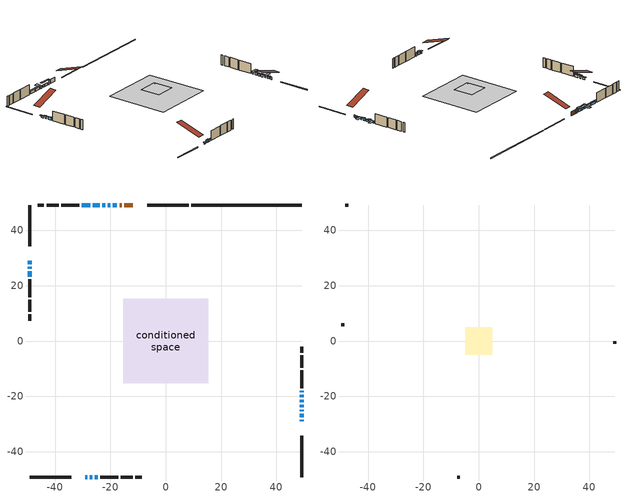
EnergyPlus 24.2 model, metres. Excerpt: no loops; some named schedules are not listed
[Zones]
conditioned space
 floor outside (Floor1 construction): -4.11,-4.11 -4.11,4.11 4.11,4.11 4.11,-4.11 z0.15
 floor adiabatic (Floor4 construction): -4.92,-4.92 -4.92,4.92 4.92,4.92 4.92,-4.92 z0.15
 floor adiabatic (AdiabaticFloorConstruction): -15.29,-15.29 -15.29,15.29 15.29,15.29 15.29,-15.29 z2.59
 floor foundation (Slab1 construction): -5.9,-4.1 -5.9,4.1 5.9,4.1 5.9,-4.1 z-0.15
 wall outside (RimJoist1 construction): 8.23,49.15 -6.77,49.15 / -49.15,-49.15 -34.16,-49.15 / -49.15,49.15 -49.15,34.16 / 49.15,-49.15 49.15,-34.16 z0.15:0.45
 wall outside (AdiabaticWallConstruction 1): -11.92,49.15 -15,49.15 / -15.92,49.15 -16.7,49.15 z0.15:2.18
 wall outside (AdiabaticWallConstruction): -29.01,-49.15 -28.39,-49.15 z0.15:0.53; 49.15,-29.01 49.15,-28.5 z0.15:1.37; 49.15,-27.57 49.15,-26.33 / -49.15,29.01 -49.15,27.76 / 49.15,-25.4 49.15,-24.86 / -21.82,49.15 -22.89,49.15 / 49.15,-18.49 49.15,-17.95 z0.15:0.99; -27.47,-49.15 -26.53,-49.15 / 49.15,-20.35 49.15,-19.41 / -49.15,25.12 -49.15,23.24 / -23.81,49.15 -26.33,49.15 z0.15:1.42; -17.63,49.15 -19.18,49.15 / -20.1,49.15 -20.89,49.15 / -49.15,26.84 -49.15,26.05 / -27.26,49.15 -30.36,49.15 z0.15:1.39; 49.15,-23.94 49.15,-23 / -25.6,-49.15 -24.66,-49.15 z0.15:1.19; 49.15,-22.07 49.15,-21.28 z0.15:0.94
 wall outside (Wall1 construction): -31.29,49.15 -37.78,49.15 / -23.73,-49.15 -17.24,-49.15 / -49.15,22.31 -49.15,15.81 / 49.15,-17.02 49.15,-10.52 z0.15:5.03
 wall outside (Wall2 construction): -38.71,49.15 -43.09,49.15 / -16.31,-49.15 -11.93,-49.15 / -49.15,14.89 -49.15,10.51 / 49.15,-9.6 49.15,-5.22 z0.15:5.03
 wall outside (Wall3 construction): -44.02,49.15 -46.31,49.15 / -11,-49.15 -8.71,-49.15 / -49.15,9.58 -49.15,7.29 / 49.15,-4.29 49.15,-2 z0.15:5.03
 wall foundation (FoundationWall1 construction): 49.15,49.15 9.16,49.15 z-0.15:0.15
 window (WindowConstruction 14): -29.01,-49.15 -28.4,-49.15 z0.15:0.53
 window (WindowConstruction 3): 49.15,-29.01 49.15,-28.5 z0.15:1.37
 window (WindowConstruction 4): 49.15,-27.57 49.15,-26.33 z0.15:0.99
 window (WindowConstruction 5): -49.15,29.01 -49.15,27.76 z0.15:0.99
 window (WindowConstruction 17): 49.15,-25.4 49.15,-24.86 z0.15:0.99
 window (WindowConstruction 6): -27.47,-49.15 -26.53,-49.15 z0.15:1.42
 window (WindowConstruction 7): -17.63,49.15 -19.17,49.15 z0.15:1.39
 window (WindowConstruction 8): -20.1,49.15 -20.89,49.15 z0.15:1.39
 window (WindowConstruction 9): 49.15,-23.94 49.15,-23 z0.15:1.19
 window (WindowConstruction 10): 49.15,-22.07 49.15,-21.28 z0.15:0.94
 window (WindowConstruction 11): 49.15,-20.35 49.15,-19.41 z0.15:1.42
 window (WindowConstruction 15): -21.82,49.15 -22.89,49.15 z0.15:0.99
 window (WindowConstruction 12): -49.15,26.83 -49.15,26.05 z0.15:1.39
 window (WindowConstruction 13): -49.15,25.12 -49.15,23.24 z0.15:1.42
 window (WindowConstruction 16): 49.15,-18.48 49.15,-17.95 z0.15:0.99
 window (WindowConstruction): -25.6,-49.15 -24.66,-49.15 z0.15:1.19
 window (WindowConstruction 1): -23.81,49.15 -26.33,49.15 z0.15:1.42
 window (WindowConstruction 2): -27.26,49.15 -30.36,49.15 z0.15:1.39
 door (Door): -11.92,49.15 -15,49.15 z0.15:2.18
 door (Door 1): -15.93,49.15 -16.7,49.15 z0.15:2.18
 ceiling adiabatic (AdiabaticFloorConstruction): 15.29,-15.29 15.29,15.29 -15.29,15.29 -15.29,-15.29 z2.59
attic - vented
 floor to conditioned space (Floor2 construction Reversed): -4.92,-4.92 -4.92,4.92 4.92,4.92 4.92,-4.92 z5.03
 floor to conditioned space (Floor3 construction Reversed): -4.11,-4.11 -4.11,4.11 4.11,4.11 4.11,-4.11 z5.03
 wall outside (Wall4 construction): -47.24,49.15 -48.22,49.15 / -7.78,-49.15 -6.8,-49.15 / -49.15,6.36 -49.15,5.38 / 49.15,-1.07 49.15,-0.09 z0.15:5.03
 roof outside (Roof1 construction): -10.99,49.15,5.03 -10.99,36.66,9.19 -7.7,36.66,9.19 -7.7,49.15,5.03; -29.94,-49.15,5.03 -29.94,-36.66,9.19 -33.23,-36.66,9.19 -33.23,-49.15,5.03; -49.15,29.94,5.03 -36.66,29.94,9.19 -36.66,33.23,9.19 -49.15,33.23,5.03; 49.15,-29.94,5.03 36.66,-29.94,9.19 36.66,-33.23,9.19 49.15,-33.23,5.03
shading: -27.79,-49.15 -29.62,-49.15 -29.62,-49.76 -27.79,-49.76 z1.14; 49.15,-26.03 49.15,-27.87 49.76,-27.87 49.76,-26.03 z1.29; -49.15,27.46 -49.15,29.31 -49.76,29.31 -49.76,27.46 z1.29; 49.15,-24.57 49.15,-25.7 52.2,-25.7 52.2,-24.57 z1.29; -26.23,-49.15 -27.77,-49.15 -27.77,-49.76 -26.23,-49.76 z1.72; -20.39,49.15 -16.41,49.15 -16.41,49.76 -20.39,49.76 z2.61; -22.11,49.15 -18.88,49.15 -18.88,49.76 -22.11,49.76 z2.61; 49.15,-22.7 49.15,-24.23 49.76,-24.23 49.76,-22.7 z1.49; 49.15,-20.98 49.15,-22.37 49.76,-22.37 49.76,-20.98 z1.24; 49.15,-19.12 49.15,-20.65 49.76,-20.65 49.76,-19.12 z1.72; -23.18,49.15 -21.52,49.15 -21.52,52.2 -23.18,52.2 z1.29; -49.15,25.75 -49.15,27.13 -49.76,27.13 -49.76,25.75 z1.69; -49.15,22.94 -49.15,25.42 -49.76,25.42 -49.76,22.94 z1.72; 49.15,-17.65 49.15,-18.78 52.2,-18.78 52.2,-17.65 z1.29; -24.36,-49.15 -25.9,-49.15 -25.9,-49.76 -24.36,-49.76 z1.49; -26.63,49.15 -23.52,49.15 -23.52,49.76 -26.63,49.76 z1.72; -30.66,49.15 -26.96,49.15 -26.96,49.76 -30.66,49.76 z1.69
[Building]
Building 1: Terrain=Suburbs
[Site:Location]
Fort Smith AP_NT: Latitude {deg}=60.02; Longitude {deg}=-111.96; Time Zone {hr}=-7; Elevation {m}=205; Keep Site Location Information=Yes
[Site:GroundTemperature:Shallow]
-7.75644, -10.6724, -10.9059, -9.52215, -3.96707, 1.56214, 6.35566, 9.39224, 9.65022, 7.18047, 2.50918, -2.85041
[Site:WaterMainsTemperature]
Calculation Method=Schedule; Temperature Schedule=mains temperature schedule
[Material] Roughness=Rough; Thermal Absorptance=0.9
Name | Thickness {m} | Conductivity {W/m-K} | Density {kg/m3} | Specific Heat {J/kg-K} | Solar Absorptance | Visible Absorptance
asphalt or fiberglass shingles | 0.00635 | 0.162714 | 1121.4 | 1465.45 | 0.4 | 0.4
ceiling loosefill ins | 0.254 | 0.0480833 | 16.02 | 1046.75 | 0.7 | 0.7
ceiling stud and cavity | 0.1397 | 0.131571 | 65.682 | 1177.47 | 0.7 | 0.7
ceiling stud and cavity 1 | 0.1397 | 0.138459 | 65.682 | 1177.47 | 0.7 | 0.7
concrete 4.0 in. | 0.1016 | 1.803125 | 2242.8 | 837.4 | 0.7 | 0.7
concrete 8.0 in. | 0.2032 | 1.803125 | 2242.8 | 837.4 | 0.7 | 0.7
door material | 0.04445 | 0.053851 | 512.64 | 1214.23 | 0.7 | 0.7
exterior vertical ins | 0.00108814 | 0.029427 | 32.04 | 1214.23 | 0.7 | 0.7
floor covering | 0.0127 | 0.0433444 | 54.468 | 1339.84 | 0.6 | 0.6
floor covering 1 | 0.0127 | 9.015625 | 54.468 | 1339.84 | 0.6 | 0.6
floor rigid ins; rim joist rigid ins; wall rigid ins | 0.103632 | 0.029427 | 32.04 | 1214.23 | 0.7 | 0.7
floor rigid ins 1; wall rigid ins 1 | 0.512978 | 0.029427 | 32.04 | 1214.23 | 0.7 | 0.7
floor stud and cavity | 0.1397 | 0.1552 | 92.3553 | 1139.71 | 0.7 | 0.7
floor stud and cavity 1 | 0.0889 | 0.220277 | 50.32683 | 1063.81 | 0.7 | 0.7
floor stud and cavity 2 | 0.1397 | 1.75129 | 37.0049 | 1207.88 | 0.7 | 0.7
furniture material conditioned space 1 | 0.1524 | 0.115458 | 640.8 | 1214.23 | 0.6 | 0.6
gypsum board | 0.0127 | 0.160291 | 801 | 837.4 | 0.6 | 0.6
osb sheathing 0.5 in. | 0.0127 | 0.115458 | 512.64 | 1214.23 | 0.7 | 0.7
osb sheathing 0.75 in. | 0.01905 | 0.115458 | 512.64 | 1214.23 | 0.7 | 0.7
osb sheathing 2.0 in. | 0.0508 | 0.115458 | 512.64 | 1214.23 | 0.7 | 0.7
rim joist stud and cavity | 0.0508 | 0.0404867 | 125.044 | 1163.47 | 0.6 | 0.6
wall stud and cavity | 0.1397 | 0.216775 | 139.0536 | 1170.24 | 0.7 | 0.7
wall stud and cavity 1 | 0.1397 | 0.223492 | 139.0536 | 1170.24 | 0.7 | 0.7
wall stud and cavity 2 | 0.1397 | 0.269865 | 139.0536 | 1170.24 | 0.7 | 0.7
wall stud and cavity 3 | 0.0889 | 6.9971 | 50.32683 | 1063.81 | 0.6 | 0.6
wall stud and cavity 4 | 0.0889 | 0.380278 | 52.3479 | 1209.89 | 0.7 | 0.7
wall stud and cavity 5 | 0.0889 | 0.391764 | 83.0341 | 1211.67 | 0.7 | 0.7
wood siding | 0.0254 | 0.102417 | 544.68 | 1172.36 | 0.4 | 0.4
wood siding 1 | 0.00254 | 0.102417 | 544.68 | 1172.36 | 0.4 | 0.4
wood siding 2; wood siding 3; wood siding 4 | 0.0254 | 0.102417 | 544.68 | 1172.36 | 0.7 | 0.7
[WindowMaterial:SimpleGlazingSystem]
Name | U-Factor {W/m2-K} | Solar Heat Gain Coefficient
WindowMaterial | 2.77995 | 0.57
WindowMaterial 1 | 2.78052 | 0.57
WindowMaterial 10 | 2.7561 | 0.43
WindowMaterial 2 | 2.78847 | 0.62
WindowMaterial 3 | 2.77143 | 0.52
WindowMaterial 4 | 2.78222 | 0.58
WindowMaterial 5 | 2.78392 | 0.68
WindowMaterial 6 | 2.779381 | 0.56
WindowMaterial 7 | 1.97651 | 0.44
WindowMaterial 8 | 2.623236 | 0.53
WindowMaterial 9 | 2.6732 | 0.52
[Construction]
AdiabaticFloorConstruction: floor stud and cavity 2, floor rigid ins 1, osb sheathing 0.75 in., floor covering
AdiabaticWallConstruction: wood siding 3, wall rigid ins 1, wall stud and cavity 4, gypsum board
AdiabaticWallConstruction 1: wood siding 4, wall rigid ins 1, wall stud and cavity 4, gypsum board
Door; Door 1: door material
Floor1 construction: floor stud and cavity, floor rigid ins, osb sheathing 0.75 in., floor covering
Floor2 construction Reversed: gypsum board, ceiling stud and cavity, ceiling loosefill ins
Floor3 construction Reversed: gypsum board, ceiling stud and cavity 1, ceiling loosefill ins
Floor4 construction: floor stud and cavity 1, floor covering 1
FoundationWall1 construction: concrete 8.0 in.
furniture construction conditioned space 1: furniture material conditioned space 1
PartitionWallConstruction: gypsum board, wall stud and cavity 5, gypsum board
RimJoist1 construction: wood siding 2, rim joist rigid ins, osb sheathing 2.0 in., rim joist stud and cavity
Roof1 construction: asphalt or fiberglass shingles
Slab1 construction: concrete 4.0 in.
Wall1 construction: wood siding, wall rigid ins, osb sheathing 0.5 in., wall stud and cavity, gypsum board
Wall2 construction: wood siding, wall rigid ins, osb sheathing 0.5 in., wall stud and cavity 1, gypsum board
Wall3 construction: wood siding, wall rigid ins, osb sheathing 0.5 in., wall stud and cavity 2, gypsum board
Wall4 construction: wood siding 1, wall stud and cavity 3
WindowConstruction; WindowConstruction 4; WindowConstruction 5; WindowConstruction 9: WindowMaterial
WindowConstruction 1: WindowMaterial 1
WindowConstruction 10: WindowMaterial 7
WindowConstruction 11; WindowConstruction 13; WindowConstruction 6: WindowMaterial 4
WindowConstruction 12; WindowConstruction 8: WindowMaterial 6
WindowConstruction 14: WindowMaterial 8
WindowConstruction 15: WindowMaterial 9
WindowConstruction 16; WindowConstruction 17: WindowMaterial 10
WindowConstruction 2: WindowMaterial 2
WindowConstruction 3: WindowMaterial 3
WindowConstruction 7: WindowMaterial 5
[Zone] Multiplier=1; Part of Total Floor Area=Yes
Name | Volume {m3}
attic - vented | 111.066
conditioned space | 812.2
[Space]
Name | Zone | Volume {m3}
attic - vented 1 | attic - vented | 111.066
conditioned space 1 | conditioned space | 812.2
[ZoneInfiltration:EffectiveLeakageArea]
infil attic - vented 1: Zone or Space=attic - vented 1; Schedule=Always On Discrete; Effective Air Leakage Area {cm2}=5977.09; Stack Coefficient=0.000628574; Wind Coefficient=1.69394e-05
[ZoneMixing]
whole house fan mix: Zone or Space=attic - vented; Schedule=Always On Continuous; Design Flow Rate Calculation Method=Flow/Zone; Design Flow Rate {m3/s}=0; Source Zone or Space=conditioned space
[SurfaceProperty:ExposedFoundationPerimeter]
Slab1: Exposed Perimeter Calculation Method=TotalExposedPerimeter; Total Exposed Perimeter {m}=39.996
[InternalMass] Zone or ZoneList=conditioned space; Space or SpaceList=conditioned space 1
Name | Construction | Surface Area {m2}
furniture mass conditioned space 1 | furniture construction conditioned space 1 | 478.566
partition wall mass | PartitionWallConstruction | 1099.71
[Lights]
interior lighting: Zone or ZoneList or Space or SpaceList=conditioned space 1; Schedule=interior lighting schedule; Design Level Calculation Method=LightingLevel; Lighting Level {W}=343.2; Return Air Fraction=0; Fraction Radiant=0.6; Fraction Visible=0.2; Fraction Replaceable=1
[People]
occupants: Zone or ZoneList or Space or SpaceList=conditioned space 1; Number of People Schedule=occupants schedule; Number of People Calculation Method=People; Number of People=3; Fraction Radiant=0.314171; Sensible Heat Fraction=0.56303; Activity Level Schedule=occupants activity schedule; Carbon Dioxide Generation Rate {m3/s-W}=0; Enable ASHRAE 55 Comfort Warnings=No; Mean Radiant Temperature Calculation Type=EnclosureAveraged
[ElectricEquipment] Zone or ZoneList or Space or SpaceList=conditioned space 1; Design Level Calculation Method=EquipmentLevel
Name | Schedule | Design Level {W} | Fraction Latent | Fraction Radiant | Fraction Lost
clothes dryer | clothes dryer schedule | 140.772 | 0.015 | 0.081 | 0.85
clothes washer | clothes washer schedule | 32.1985 | 0.03 | 0.162 | 0.7
cooking range | cooking range schedule | 215.147 | 0.08 | 0.432 | 0.2
dishwasher | dishwasher schedule | 66.8632 | 0.3 | 0.18 | 0.4
fridge | fridge schedule | 72.9452 | 0 | 0.6 | 0
mech vent bath fan 0 | mech vent bath fan 0 schedule | 25.1 | 0 | 0 | 1
mech vent bath fan 1 | mech vent bath fan 1 schedule | 25.1 | 0 | 0 | 1
mech vent house fan | mech vent house fan schedule | 0 | 0 | 0 | 1
mech vent house fan cfis | mech vent house fan cfis schedule | 0 | 0 | 0 | 0
misc plug loads | misc plug loads schedule | 494.7 | 0.045 | 0.513 | 0.1
whole house fan | Always On Discrete | 0 | 0 | 0 | 1
[OtherEquipment] Zone or ZoneList or Space or SpaceList=conditioned space 1; Design Level Calculation Method=EquipmentLevel
Name | Fuel Type | Schedule | Design Level {W} | Fraction Latent | Fraction Radiant | Fraction Lost
clothes dryer 1 | Electricity | clothes dryer schedule | 0 | 0.015 | 0.081 | 0.85
cooking range 1 | Electricity | cooking range schedule | 0 | 0.08 | 0.432 | 0.2
general water use latent | None | general water use schedule | 62.594 | 1 | 0 | 0
general water use sensible | None | general water use schedule | -61.6891 | 0 | 0.6 | 0
mech vent house fan latent load | None | Always On Discrete | 0 | 1 | 0 | 0
mech vent house fan sensible load | None | Always On Discrete | 0 | 0 | 0 | 0
water heater energy adjustment1 | FuelOilNo2 | Always On Discrete | 0.01 | 0 | 0 | 1
[ZoneInfiltration:DesignFlowRate] Zone or ZoneList or Space or SpaceList=conditioned space 1; Schedule=Always On Discrete; Design Flow Rate Calculation Method=Flow/Zone; Design Flow Rate {m3/s}=0
infil flow; natural vent flow; whole house fan flow
[Foundation:Kiva]
Foundation Kiva 1: Initial Indoor Air Temperature {C}=18; Wall Height Above Grade {m}=0.150023; Wall Depth Below Slab {m}=0.2032; Custom Block Material Name 1=exterior vertical ins; Custom Block Depth 1 {m}=0.300015; Custom Block X Position 1 {m}=0.2032; Custom Block Z Position 1 {m}=0
[Foundation:Kiva:Settings]
Soil Conductivity {W/m-K}=0.849921; Soil Density {kg/m3}=1842.3; Soil Specific Heat {J/kg-K}=418.7; Ground Solar Absorptivity=0.9; Ground Thermal Absorptivity=0.9; Ground Surface Roughness {m}=0.03; Far-Field Width {m}=40; Deep-Ground Boundary Condition=ZeroFlux; Deep-Ground Depth {m}=40; Minimum Cell Dimension {m}=0.2; Maximum Cell Growth Coefficient=3; Simulation Timestep=Timestep
[Exterior:Lights]
exterior lighting: Schedule=exterior lighting schedule; Design Level {W}=75.6
[Schedule:Constant]
Name | Hourly Value
Always On Continuous; mech vent house fan schedule; mech vent house fan cfis schedule; Always On Discrete | 1
occupants activity schedule | 117.228
fridge schedule | 0
[Schedule:Week:Daily]
interior lighting schedule Week Rule - Jan1-Jan27: interior lighting schedule day, interior lighting schedule day, interior lighting schedule day, interior lighting schedule day, interior lighting schedule day, interior lighting schedule day, interior lighting schedule day, interior lighting schedule default day, interior lighting schedule default day, interior lighting schedule default day, interior lighting schedule default day, interior lighting schedule default day
interior lighting schedule Week Rule - Jan28-Feb3: interior lighting schedule day, interior lighting schedule day, interior lighting schedule day, interior lighting schedule day, interior lighting schedule day 1, interior lighting schedule day 1, interior lighting schedule day 1, interior lighting schedule default day, interior lighting schedule default day, interior lighting schedule default day, interior lighting schedule default day, interior lighting schedule default day
interior lighting schedule Week Rule - Feb4-Feb24: interior lighting schedule day 1, interior lighting schedule day 1, interior lighting schedule day 1, interior lighting schedule day 1, interior lighting schedule day 1, interior lighting schedule day 1, interior lighting schedule day 1, interior lighting schedule default day, interior lighting schedule default day, interior lighting schedule default day, interior lighting schedule default day, interior lighting schedule default day
interior lighting schedule Week Rule - Feb25-Mar3: interior lighting schedule day 1, interior lighting schedule day 1, interior lighting schedule day 1, interior lighting schedule day 1, interior lighting schedule day 2, interior lighting schedule day 2, interior lighting schedule day 2, interior lighting schedule default day, interior lighting schedule default day, interior lighting schedule default day, interior lighting schedule default day, interior lighting schedule default day
interior lighting schedule Week Rule - Mar4-Mar31: interior lighting schedule day 2, interior lighting schedule day 2, interior lighting schedule day 2, interior lighting schedule day 2, interior lighting schedule day 2, interior lighting schedule day 2, interior lighting schedule day 2, interior lighting schedule default day, interior lighting schedule default day, interior lighting schedule default day, interior lighting schedule default day, interior lighting schedule default day
interior lighting schedule Week Rule - Apr1-Apr28: interior lighting schedule day 3, interior lighting schedule day 3, interior lighting schedule day 3, interior lighting schedule day 3, interior lighting schedule day 3, interior lighting schedule day 3, interior lighting schedule day 3, interior lighting schedule default day, interior lighting schedule default day, interior lighting schedule default day, interior lighting schedule default day, interior lighting schedule default day
interior lighting schedule Week Rule - Apr29-May5: interior lighting schedule day 3, interior lighting schedule day 3, interior lighting schedule day 4, interior lighting schedule day 4, interior lighting schedule day 4, interior lighting schedule day 4, interior lighting schedule day 4, interior lighting schedule default day, interior lighting schedule default day, interior lighting schedule default day, interior lighting schedule default day, interior lighting schedule default day
interior lighting schedule Week Rule - May6-May26: interior lighting schedule day 4, interior lighting schedule day 4, interior lighting schedule day 4, interior lighting schedule day 4, interior lighting schedule day 4, interior lighting schedule day 4, interior lighting schedule day 4, interior lighting schedule default day, interior lighting schedule default day, interior lighting schedule default day, interior lighting schedule default day, interior lighting schedule default day
interior lighting schedule Week Rule - May27-Jun2: interior lighting schedule day 4, interior lighting schedule day 4, interior lighting schedule day 4, interior lighting schedule day 4, interior lighting schedule day 4, interior lighting schedule day 5, interior lighting schedule day 5, interior lighting schedule default day, interior lighting schedule default day, interior lighting schedule default day, interior lighting schedule default day, interior lighting schedule default day
interior lighting schedule Week Rule - Jun3-Jun30: interior lighting schedule day 5, interior lighting schedule day 5, interior lighting schedule day 5, interior lighting schedule day 5, interior lighting schedule day 5, interior lighting schedule day 5, interior lighting schedule day 5, interior lighting schedule default day, interior lighting schedule default day, interior lighting schedule default day, interior lighting schedule default day, interior lighting schedule default day
interior lighting schedule Week Rule - Jul1-Jul28: interior lighting schedule day 6, interior lighting schedule day 6, interior lighting schedule day 6, interior lighting schedule day 6, interior lighting schedule day 6, interior lighting schedule day 6, interior lighting schedule day 6, interior lighting schedule default day, interior lighting schedule default day, interior lighting schedule default day, interior lighting schedule default day, interior lighting schedule default day
interior lighting schedule Week Rule - Jul29-Aug4: interior lighting schedule day 6, interior lighting schedule day 6, interior lighting schedule day 6, interior lighting schedule day 7, interior lighting schedule day 7, interior lighting schedule day 7, interior lighting schedule day 7, interior lighting schedule default day, interior lighting schedule default day, interior lighting schedule default day, interior lighting schedule default day, interior lighting schedule default day
interior lighting schedule Week Rule - Aug5-Aug25: interior lighting schedule day 7, interior lighting schedule day 7, interior lighting schedule day 7, interior lighting schedule day 7, interior lighting schedule day 7, interior lighting schedule day 7, interior lighting schedule day 7, interior lighting schedule default day, interior lighting schedule default day, interior lighting schedule default day, interior lighting schedule default day, interior lighting schedule default day
interior lighting schedule Week Rule - Aug26-Sep1: interior lighting schedule day 7, interior lighting schedule day 7, interior lighting schedule day 7, interior lighting schedule day 7, interior lighting schedule day 7, interior lighting schedule day 7, interior lighting schedule day 8, interior lighting schedule default day, interior lighting schedule default day, interior lighting schedule default day, interior lighting schedule default day, interior lighting schedule default day
interior lighting schedule Week Rule - Sep2-Sep29: interior lighting schedule day 8, interior lighting schedule day 8, interior lighting schedule day 8, interior lighting schedule day 8, interior lighting schedule day 8, interior lighting schedule day 8, interior lighting schedule day 8, interior lighting schedule default day, interior lighting schedule default day, interior lighting schedule default day, interior lighting schedule default day, interior lighting schedule default day
interior lighting schedule Week Rule - Sep30-Oct6: interior lighting schedule day 8, interior lighting schedule day 9, interior lighting schedule day 9, interior lighting schedule day 9, interior lighting schedule day 9, interior lighting schedule day 9, interior lighting schedule day 9, interior lighting schedule default day, interior lighting schedule default day, interior lighting schedule default day, interior lighting schedule default day, interior lighting schedule default day
interior lighting schedule Week Rule - Oct7-Oct27: interior lighting schedule day 9, interior lighting schedule day 9, interior lighting schedule day 9, interior lighting schedule day 9, interior lighting schedule day 9, interior lighting schedule day 9, interior lighting schedule day 9, interior lighting schedule default day, interior lighting schedule default day, interior lighting schedule default day, interior lighting schedule default day, interior lighting schedule default day
interior lighting schedule Week Rule - Oct28-Nov3: interior lighting schedule day 9, interior lighting schedule day 9, interior lighting schedule day 9, interior lighting schedule day 9, interior lighting schedule day 10, interior lighting schedule day 10, interior lighting schedule day 10, interior lighting schedule default day, interior lighting schedule default day, interior lighting schedule default day, interior lighting schedule default day, interior lighting schedule default day
interior lighting schedule Week Rule - Nov4-Nov24: interior lighting schedule day 10, interior lighting schedule day 10, interior lighting schedule day 10, interior lighting schedule day 10, interior lighting schedule day 10, interior lighting schedule day 10, interior lighting schedule day 10, interior lighting schedule default day, interior lighting schedule default day, interior lighting schedule default day, interior lighting schedule default day, interior lighting schedule default day
interior lighting schedule Week Rule - Nov25-Dec1: interior lighting schedule day 10, interior lighting schedule day 10, interior lighting schedule day 10, interior lighting schedule day 10, interior lighting schedule day 10, interior lighting schedule day 10, interior lighting schedule day 11, interior lighting schedule default day, interior lighting schedule default day, interior lighting schedule default day, interior lighting schedule default day, interior lighting schedule default day
interior lighting schedule Week Rule - Dec2-Dec31: interior lighting schedule day 11, interior lighting schedule day 11, interior lighting schedule day 11, interior lighting schedule day 11, interior lighting schedule day 11, interior lighting schedule day 11, interior lighting schedule day 11, interior lighting schedule default day, interior lighting schedule default day, interior lighting schedule default day, interior lighting schedule default day, interior lighting schedule default day
occupants schedule Week Rule - Jan1-Dec31: occupants schedule day, occupants schedule day, occupants schedule day, occupants schedule day, occupants schedule day, occupants schedule day, occupants schedule day, occupants schedule default day, occupants schedule default day, occupants schedule default day, occupants schedule default day, occupants schedule default day
clothes dryer schedule Week Rule - Jan1-Dec31: clothes dryer schedule day, clothes dryer schedule day, clothes dryer schedule day, clothes dryer schedule day, clothes dryer schedule day, clothes dryer schedule day, clothes dryer schedule day, clothes dryer schedule default day, clothes dryer schedule default day, clothes dryer schedule default day, clothes dryer schedule default day, clothes dryer schedule default day
clothes washer schedule Week Rule - Jan1-Dec31: clothes washer schedule day, clothes washer schedule day, clothes washer schedule day, clothes washer schedule day, clothes washer schedule day, clothes washer schedule day, clothes washer schedule day, clothes washer schedule default day, clothes washer schedule default day, clothes washer schedule default day, clothes washer schedule default day, clothes washer schedule default day
cooking range schedule Week Rule - Jan1-Dec31: cooking range schedule day, cooking range schedule day, cooking range schedule day, cooking range schedule day, cooking range schedule day, cooking range schedule day, cooking range schedule day, cooking range schedule default day, cooking range schedule default day, cooking range schedule default day, cooking range schedule default day, cooking range schedule default day
dishwasher schedule Week Rule - Jan1-Dec31: dishwasher schedule day, dishwasher schedule day, dishwasher schedule day, dishwasher schedule day, dishwasher schedule day, dishwasher schedule day, dishwasher schedule day, dishwasher schedule default day, dishwasher schedule default day, dishwasher schedule default day, dishwasher schedule default day, dishwasher schedule default day
mech vent bath fan 0 schedule Week Rule - Jan1-Dec31: mech vent bath fan 0 schedule day, mech vent bath fan 0 schedule day, mech vent bath fan 0 schedule day, mech vent bath fan 0 schedule day, mech vent bath fan 0 schedule day, mech vent bath fan 0 schedule day, mech vent bath fan 0 schedule day, mech vent bath fan 0 schedule default day, mech vent bath fan 0 schedule default day, mech vent bath fan 0 schedule default day, mech vent bath fan 0 schedule default day, mech vent bath fan 0 schedule default day
mech vent bath fan 1 schedule Week Rule - Jan1-Dec31: mech vent bath fan 1 schedule day, mech vent bath fan 1 schedule day, mech vent bath fan 1 schedule day, mech vent bath fan 1 schedule day, mech vent bath fan 1 schedule day, mech vent bath fan 1 schedule day, mech vent bath fan 1 schedule day, mech vent bath fan 1 schedule default day, mech vent bath fan 1 schedule default day, mech vent bath fan 1 schedule default day, mech vent bath fan 1 schedule default day, mech vent bath fan 1 schedule default day
misc plug loads schedule Week Rule - Jan1-Dec31: misc plug loads schedule day, misc plug loads schedule day, misc plug loads schedule day, misc plug loads schedule day, misc plug loads schedule day, misc plug loads schedule day, misc plug loads schedule day, misc plug loads schedule default day, misc plug loads schedule default day, misc plug loads schedule default day, misc plug loads schedule default day, misc plug loads schedule default day
general water use schedule Week Rule - Jan1-Dec31: general water use schedule day, general water use schedule day, general water use schedule day, general water use schedule day, general water use schedule day, general water use schedule day, general water use schedule day, general water use schedule default day, general water use schedule default day, general water use schedule default day, general water use schedule default day, general water use schedule default day
exterior lighting schedule Week Rule - Jan1-Jan27: exterior lighting schedule day, exterior lighting schedule day, exterior lighting schedule day, exterior lighting schedule day, exterior lighting schedule day, exterior lighting schedule day, exterior lighting schedule day, exterior lighting schedule default day, exterior lighting schedule default day, exterior lighting schedule default day, exterior lighting schedule default day, exterior lighting schedule default day
exterior lighting schedule Week Rule - Jan28-Feb3: exterior lighting schedule day, exterior lighting schedule day, exterior lighting schedule day, exterior lighting schedule day, exterior lighting schedule day 1, exterior lighting schedule day 1, exterior lighting schedule day 1, exterior lighting schedule default day, exterior lighting schedule default day, exterior lighting schedule default day, exterior lighting schedule default day, exterior lighting schedule default day
exterior lighting schedule Week Rule - Feb4-Feb24: exterior lighting schedule day 1, exterior lighting schedule day 1, exterior lighting schedule day 1, exterior lighting schedule day 1, exterior lighting schedule day 1, exterior lighting schedule day 1, exterior lighting schedule day 1, exterior lighting schedule default day, exterior lighting schedule default day, exterior lighting schedule default day, exterior lighting schedule default day, exterior lighting schedule default day
exterior lighting schedule Week Rule - Feb25-Mar3: exterior lighting schedule day 1, exterior lighting schedule day 1, exterior lighting schedule day 1, exterior lighting schedule day 1, exterior lighting schedule day 2, exterior lighting schedule day 2, exterior lighting schedule day 2, exterior lighting schedule default day, exterior lighting schedule default day, exterior lighting schedule default day, exterior lighting schedule default day, exterior lighting schedule default day
exterior lighting schedule Week Rule - Mar4-Mar31: exterior lighting schedule day 2, exterior lighting schedule day 2, exterior lighting schedule day 2, exterior lighting schedule day 2, exterior lighting schedule day 2, exterior lighting schedule day 2, exterior lighting schedule day 2, exterior lighting schedule default day, exterior lighting schedule default day, exterior lighting schedule default day, exterior lighting schedule default day, exterior lighting schedule default day
exterior lighting schedule Week Rule - Apr1-Apr28: exterior lighting schedule day 3, exterior lighting schedule day 3, exterior lighting schedule day 3, exterior lighting schedule day 3, exterior lighting schedule day 3, exterior lighting schedule day 3, exterior lighting schedule day 3, exterior lighting schedule default day, exterior lighting schedule default day, exterior lighting schedule default day, exterior lighting schedule default day, exterior lighting schedule default day
exterior lighting schedule Week Rule - Apr29-May5: exterior lighting schedule day 3, exterior lighting schedule day 3, exterior lighting schedule day 4, exterior lighting schedule day 4, exterior lighting schedule day 4, exterior lighting schedule day 4, exterior lighting schedule day 4, exterior lighting schedule default day, exterior lighting schedule default day, exterior lighting schedule default day, exterior lighting schedule default day, exterior lighting schedule default day
exterior lighting schedule Week Rule - May6-May26: exterior lighting schedule day 4, exterior lighting schedule day 4, exterior lighting schedule day 4, exterior lighting schedule day 4, exterior lighting schedule day 4, exterior lighting schedule day 4, exterior lighting schedule day 4, exterior lighting schedule default day, exterior lighting schedule default day, exterior lighting schedule default day, exterior lighting schedule default day, exterior lighting schedule default day
exterior lighting schedule Week Rule - May27-Jun2: exterior lighting schedule day 4, exterior lighting schedule day 4, exterior lighting schedule day 4, exterior lighting schedule day 4, exterior lighting schedule day 4, exterior lighting schedule day 5, exterior lighting schedule day 5, exterior lighting schedule default day, exterior lighting schedule default day, exterior lighting schedule default day, exterior lighting schedule default day, exterior lighting schedule default day
exterior lighting schedule Week Rule - Jun3-Jun30: exterior lighting schedule day 5, exterior lighting schedule day 5, exterior lighting schedule day 5, exterior lighting schedule day 5, exterior lighting schedule day 5, exterior lighting schedule day 5, exterior lighting schedule day 5, exterior lighting schedule default day, exterior lighting schedule default day, exterior lighting schedule default day, exterior lighting schedule default day, exterior lighting schedule default day
exterior lighting schedule Week Rule - Jul1-Jul28: exterior lighting schedule day 6, exterior lighting schedule day 6, exterior lighting schedule day 6, exterior lighting schedule day 6, exterior lighting schedule day 6, exterior lighting schedule day 6, exterior lighting schedule day 6, exterior lighting schedule default day, exterior lighting schedule default day, exterior lighting schedule default day, exterior lighting schedule default day, exterior lighting schedule default day
exterior lighting schedule Week Rule - Jul29-Aug4: exterior lighting schedule day 6, exterior lighting schedule day 6, exterior lighting schedule day 6, exterior lighting schedule day 7, exterior lighting schedule day 7, exterior lighting schedule day 7, exterior lighting schedule day 7, exterior lighting schedule default day, exterior lighting schedule default day, exterior lighting schedule default day, exterior lighting schedule default day, exterior lighting schedule default day
exterior lighting schedule Week Rule - Aug5-Aug25: exterior lighting schedule day 7, exterior lighting schedule day 7, exterior lighting schedule day 7, exterior lighting schedule day 7, exterior lighting schedule day 7, exterior lighting schedule day 7, exterior lighting schedule day 7, exterior lighting schedule default day, exterior lighting schedule default day, exterior lighting schedule default day, exterior lighting schedule default day, exterior lighting schedule default day
[Schedule:Year]
interior lighting schedule: interior lighting schedule Week Rule - Jan1-Jan27, 1, 1, 1, 27, interior lighting schedule Week Rule - Jan28-Feb3, 1, 28, 2, 3, interior lighting schedule Week Rule - Feb4-Feb24, 2, 4, 2, 24, interior lighting schedule Week Rule - Feb25-Mar3, 2, 25, 3, 3, interior lighting schedule Week Rule - Mar4-Mar31, 3, 4, 3, 31, interior lighting schedule Week Rule - Apr1-Apr28, 4, 1, 4, 28, interior lighting schedule Week Rule - Apr29-May5, 4, 29, 5, 5, interior lighting schedule Week Rule - May6-May26, 5, 6, 5, 26, interior lighting schedule Week Rule - May27-Jun2, 5, 27, 6, 2, interior lighting schedule Week Rule - Jun3-Jun30, 6, 3, 6, 30, interior lighting schedule Week Rule - Jul1-Jul28, 7, 1, 7, 28, interior lighting schedule Week Rule - Jul29-Aug4, 7, 29, 8, 4, interior lighting schedule Week Rule - Aug5-Aug25, 8, 5, 8, 25, interior lighting schedule Week Rule - Aug26-Sep1, 8, 26, 9, 1, interior lighting schedule Week Rule - Sep2-Sep29, 9, 2, 9, 29, interior lighting schedule Week Rule - Sep30-Oct6, 9, 30, 10, 6, interior lighting schedule Week Rule - Oct7-Oct27, 10, 7, 10, 27, interior lighting schedule Week Rule - Oct28-Nov3, 10, 28, 11, 3, interior lighting schedule Week Rule - Nov4-Nov24, 11, 4, 11, 24, interior lighting schedule Week Rule - Nov25-Dec1, 11, 25, 12, 1, interior lighting schedule Week Rule - Dec2-Dec31, 12, 2, 12, 31
occupants schedule: occupants schedule Week Rule - Jan1-Dec31, 1, 1, 12, 31
clothes dryer schedule: clothes dryer schedule Week Rule - Jan1-Dec31, 1, 1, 12, 31
clothes washer schedule: clothes washer schedule Week Rule - Jan1-Dec31, 1, 1, 12, 31
cooking range schedule: cooking range schedule Week Rule - Jan1-Dec31, 1, 1, 12, 31
dishwasher schedule: dishwasher schedule Week Rule - Jan1-Dec31, 1, 1, 12, 31
mech vent bath fan 0 schedule: mech vent bath fan 0 schedule Week Rule - Jan1-Dec31, 1, 1, 12, 31
mech vent bath fan 1 schedule: mech vent bath fan 1 schedule Week Rule - Jan1-Dec31, 1, 1, 12, 31
misc plug loads schedule: misc plug loads schedule Week Rule - Jan1-Dec31, 1, 1, 12, 31
general water use schedule: general water use schedule Week Rule - Jan1-Dec31, 1, 1, 12, 31
exterior lighting schedule: exterior lighting schedule Week Rule - Jan1-Jan27, 1, 1, 1, 27, exterior lighting schedule Week Rule - Jan28-Feb3, 1, 28, 2, 3, exterior lighting schedule Week Rule - Feb4-Feb24, 2, 4, 2, 24, exterior lighting schedule Week Rule - Feb25-Mar3, 2, 25, 3, 3, exterior lighting schedule Week Rule - Mar4-Mar31, 3, 4, 3, 31, exterior lighting schedule Week Rule - Apr1-Apr28, 4, 1, 4, 28, exterior lighting schedule Week Rule - Apr29-May5, 4, 29, 5, 5, exterior lighting schedule Week Rule - May6-May26, 5, 6, 5, 26, exterior lighting schedule Week Rule - May27-Jun2, 5, 27, 6, 2, exterior lighting schedule Week Rule - Jun3-Jun30, 6, 3, 6, 30, exterior lighting schedule Week Rule - Jul1-Jul28, 7, 1, 7, 28, exterior lighting schedule Week Rule - Jul29-Aug4, 7, 29, 8, 4, exterior lighting schedule Week Rule - Aug5-Aug25, 8, 5, 8, 25, exterior lighting schedule Week Rule - Aug26-Sep1, 8, 26, 9, 1, exterior lighting schedule Week Rule - Sep2-Sep29, 9, 2, 9, 29, exterior lighting schedule Week Rule - Sep30-Oct6, 9, 30, 10, 6, exterior lighting schedule Week Rule - Oct7-Oct27, 10, 7, 10, 27, exterior lighting schedule Week Rule - Oct28-Nov3, 10, 28, 11, 3, exterior lighting schedule Week Rule - Nov4-Nov24, 11, 4, 11, 24, exterior lighting schedule Week Rule - Nov25-Dec1, 11, 25, 12, 1, exterior lighting schedule Week Rule - Dec2-Dec31, 12, 2, 12, 31
[Schedule:Compact]
mains temperature schedule: Through: 01/01, For: AllDays, Until: 24:00, 0.134444, Through: 01/02, For: AllDays, Until: 24:00, 0.0577778, Through: 01/03, For: AllDays, Until: 24:00, 0, Through: 01/04, For: AllDays, Until: 24:00, 0, Through: 01/05, For: AllDays, Until: 24:00, 0, Through: 01/06, For: AllDays, Until: 24:00, 0, Through: 01/07, For: AllDays, Until: 24:00, 0, Through: 01/08, For: AllDays, Until: 24:00, 0, Through: 01/09, For: AllDays, Until: 24:00, 0, Through: 01/10, For: AllDays, Until: 24:00, 0, Through: 01/11, For: AllDays, Until: 24:00, 0, Through: 01/12, For: AllDays, Until: 24:00, 0, Through: 01/13, For: AllDays, Until: 24:00, 0, Through: 01/14, For: AllDays, Until: 24:00, 0, Through: 01/15, For: AllDays, Until: 24:00, 0, Through: 01/16, For: AllDays, Until: 24:00, 0, Through: 01/17, For: AllDays, Until: 24:00, 0, Through: 01/18, For: AllDays, Until: 24:00, 0, Through: 01/19, For: AllDays, Until: 24:00, 0, Through: 01/20, For: AllDays, Until: 24:00, 0, Through: 01/21, For: AllDays, Until: 24:00, 0, Through: 01/22, For: AllDays, Until: 24:00, 0, Through: 01/23, For: AllDays, Until: 24:00, 0, Through: 01/24, For: AllDays, Until: 24:00, 0, Through: 01/25, For: AllDays, Until: 24:00, 0, Through: 01/26, For: AllDays, Until: 24:00, 0, Through: 01/27, For: AllDays, Until: 24:00, 0, Through: 01/28, For: AllDays, Until: 24:00, 0, Through: 01/29, For: AllDays, Until: 24:00, 0, Through: 01/30, For: AllDays, Until: 24:00, 0, Through: 01/31, For: AllDays, Until: 24:00, 0, Through: 02/01, For: AllDays, Until: 24:00, 0, Through: 02/02, For: AllDays, Until: 24:00, 0, Through: 02/03, For: AllDays, Until: 24:00, 0, Through: 02/04, For: AllDays, Until: 24:00, 0, Through: 02/05, For: AllDays, Until: 24:00, 0, Through: 02/06, For: AllDays, Until: 24:00, 0, Through: 02/07, For: AllDays, Until: 24:00, 0, Through: 02/08, For: AllDays, Until: 24:00, 0, Through: 02/09, For: AllDays, Until: 24:00, 0, Through: 02/10, For: AllDays, Until: 24:00, 0, Through: 02/11, For: AllDays, Until: 24:00, 0, Through: 02/12, For: AllDays, Until: 24:00, 0, Through: 02/13, For: AllDays, Until: 24:00, 0, Through: 02/14, For: AllDays, Until: 24:00, 0, Through: 02/15, For: AllDays, Until: 24:00, 0, Through: 02/16, For: AllDays, Until: 24:00, 0, Through: 02/17, For: AllDays, Until: 24:00, 0, Through: 02/18, For: AllDays, Until: 24:00, 0, Through: 02/19, For: AllDays, Until: 24:00, 0, Through: 02/20, For: AllDays, Until: 24:00, 0, Through: 02/21, For: AllDays, Until: 24:00, 0, Through: 02/22, For: AllDays, Until: 24:00, 0, Through: 02/23, For: AllDays, Until: 24:00, 0, Through: 02/24, For: AllDays, Until: 24:00, 0, Through: 02/25, For: AllDays, Until: 24:00, 0, Through: 02/26, For: AllDays, Until: 24:00, 0, Through: 02/27, For: AllDays, Until: 24:00, 0, Through: 02/28, For: AllDays, Until: 24:00, 0, Through: 03/01, For: AllDays, Until: 24:00, 0, Through: 03/02, For: AllDays, Until: 24:00, 0, Through: 03/03, For: AllDays, Until: 24:00, 0, Through: 03/04, For: AllDays, Until: 24:00, 0, Through: 03/05, For: AllDays, Until: 24:00, 0, Through: 03/06, For: AllDays, Until: 24:00, 0, Through: 03/07, For: AllDays, Until: 24:00, 0, Through: 03/08, For: AllDays, Until: 24:00, 0, Through: 03/09, For: AllDays, Until: 24:00, 0, Through: 03/10, For: AllDays, Until: 24:00, 0, Through: 03/11, For: AllDays, Until: 24:00, 0, Through: 03/12, For: AllDays, Until: 24:00, 0, Through: 03/13, For: AllDays, Until: 24:00, 0, Through: 03/14, For: AllDays, Until: 24:00, 0, Through: 03/15, For: AllDays, Until: 24:00, 0, Through: 03/16, For: AllDays, Until: 24:00, 0, Through: 03/17, For: AllDays, Until: 24:00, 0, Through: 03/18, For: AllDays, Until: 24:00, 0, Through: 03/19, For: AllDays, Until: 24:00, 0, Through: 03/20, For: AllDays, Until: 24:00, 0, Through: 03/21, For: AllDays, Until: 24:00, 0, Through: 03/22, For: AllDays, Until: 24:00, 0, Through: 03/23, For: AllDays, Until: 24:00, 0, Through: 03/24, For: AllDays, Until: 24:00, 0, Through: 03/25, For: AllDays, Until: 24:00, 0, Through: 03/26, For: AllDays, Until: 24:00, 0, Through: 03/27, For: AllDays, Until: 24:00, 0, Through: 03/28, For: AllDays, Until: 24:00, 0, Through: 03/29, For: AllDays, Until: 24:00, 0, Through: 03/30, For: AllDays, Until: 24:00, 0, Through: 03/31, For: AllDays, Until: 24:00, 0, Through: 04/01, For: AllDays, Until: 24:00, 0, Through: 04/02, For: AllDays, Until: 24:00, 0, Through: 04/03, For: AllDays, Until: 24:00, 0, Through: 04/04, For: AllDays, Until: 24:00, 0, Through: 04/05, For: AllDays, Until: 24:00, 0, Through: 04/06, For: AllDays, Until: 24:00, 0, Through: 04/07, For: AllDays, Until: 24:00, 0, Through: 04/08, For: AllDays, Until: 24:00, 0, Through: 04/09, For: AllDays, Until: 24:00, 0, Through: 04/10, For: AllDays, Until: 24:00, 0, Through: 04/11, For: AllDays, Until: 24:00, 0, Through: 04/12, For: AllDays, Until: 24:00, 0, Through: 04/13, For: AllDays, Until: 24:00, 0, Through: 04/14, For: AllDays, Until: 24:00, 0, Through: 04/15, For: AllDays, Until: 24:00, 0, Through: 04/16, For: AllDays, Until: 24:00, 0, Through: 04/17, For: AllDays, Until: 24:00, 0, Through: 04/18, For: AllDays, Until: 24:00, 0, Through: 04/19, For: AllDays, Until: 24:00, 0, Through: 04/20, For: AllDays, Until: 24:00, 0, Through: 04/21, For: AllDays, Until: 24:00, 0, Through: 04/22, For: AllDays, Until: 24:00, 0, Through: 04/23, For: AllDays, Until: 24:00, 0, Through: 04/24, For: AllDays, Until: 24:00, 0, Through: 04/25, For: AllDays, Until: 24:00, 0, Through: 04/26, For: AllDays, Until: 24:00, 0, Through: 04/27, For: AllDays, Until: 24:00, 0, Through: 04/28, For: AllDays, Until: 24:00, 0, Through: 04/29, For: AllDays, Until: 24:00, 0, Through: 04/30, For: AllDays, Until: 24:00, 0, Through: 05/01, For: AllDays, Until: 24:00, 0, Through: 05/02, For: AllDays, Until: 24:00, 0, Through: 05/03, For: AllDays, Until: 24:00, 0, Through: 05/04, For: AllDays, Until: 24:00, 0, Through: 05/05, For: AllDays, Until: 24:00, 0.0716667, Through: 05/06, For: AllDays, Until: 24:00, 0.147778, Through: 05/07, For: AllDays, Until: 24:00, 0.225, Through: 05/08, For: AllDays, Until: 24:00, 0.303333, Through: 05/09, For: AllDays, Until: 24:00, 0.381667, Through: 05/10, For: AllDays, Until: 24:00, 0.460556, Through: 05/11, For: AllDays, Until: 24:00, 0.540556, Through: 05/12, For: AllDays, Until: 24:00, 0.621111, Through: 05/13, For: AllDays, Until: 24:00, 0.701667, Through: 05/14, For: AllDays, Until: 24:00, 0.783333, Through: 05/15, For: AllDays, Until: 24:00, 0.865556, Through: 05/16, For: AllDays, Until: 24:00, 0.947778, Through: 05/17, For: AllDays, Until: 24:00, 1.03111, Through: 05/18, For: AllDays, Until: 24:00, 1.11444, Through: 05/19, For: AllDays, Until: 24:00, 1.19833, Through: 05/20, For: AllDays, Until: 24:00, 1.28222, Through: 05/21, For: AllDays, Until: 24:00, 1.36722, Through: 05/22, For: AllDays, Until: 24:00, 1.45222, Through: 05/23, For: AllDays, Until: 24:00, 1.53722, Through: 05/24, For: AllDays, Until: 24:00, 1.62278, Through: 05/25, For: AllDays, Until: 24:00, 1.70889, Through: 05/26, For: AllDays, Until: 24:00, 1.795, Through: 05/27, For: AllDays, Until: 24:00, 1.88167, Through: 05/28, For: AllDays, Until: 24:00, 1.96778, Through: 05/29, For: AllDays, Until: 24:00, 2.05444, Through: 05/30, For: AllDays, Until: 24:00, 2.14167, Through: 05/31, For: AllDays, Until: 24:00, 2.22833, Through: 06/01, For: AllDays, Until: 24:00, 2.31556, Through: 06/02, For: AllDays, Until: 24:00, 2.40278, Through: 06/03, For: AllDays, Until: 24:00, 2.49, Through: 06/04, For: AllDays, Until: 24:00, 2.57722, Through: 06/05, For: AllDays, Until: 24:00, 2.66444, Through: 06/06, For: AllDays, Until: 24:00, 2.75167, Through: 06/07, For: AllDays, Until: 24:00, 2.83889, Through: 06/08, For: AllDays, Until: 24:00, 2.92611, Through: 06/09, For: AllDays, Until: 24:00, 3.01278, Through: 06/10, For: AllDays, Until: 24:00, 3.09944, Through: 06/11, For: AllDays, Until: 24:00, 3.18611, Through: 06/12, For: AllDays, Until: 24:00, 3.27278, Through: 06/13, For: AllDays, Until: 24:00, 3.35889, Through: 06/14, For: AllDays, Until: 24:00, 3.445, Through: 06/15, For: AllDays, Until: 24:00, 3.53056, Through: 06/16, For: AllDays, Until: 24:00, 3.61611, Through: 06/17, For: AllDays, Until: 24:00, 3.70111, Through: 06/18, For: AllDays, Until: 24:00, 3.78611, Through: 06/19, For: AllDays, Until: 24:00, 3.87056, Through: 06/20, For: AllDays, Until: 24:00, 3.95444, Through: 06/21, For: AllDays, Until: 24:00, 4.03778, Through: 06/22, For: AllDays, Until: 24:00, 4.12111, Through: 06/23, For: AllDays, Until: 24:00, 4.20389, Through: 06/24, For: AllDays, Until: 24:00, 4.28611, Through: 06/25, For: AllDays, Until: 24:00, 4.36778, Through: 06/26, For: AllDays, Until: 24:00, 4.44889, Through: 06/27, For: AllDays, Until: 24:00, 4.52944, Through: 06/28, For: AllDays, Until: 24:00, 4.60944, Through: 06/29, For: AllDays, Until: 24:00, 4.68889, Through: 06/30, For: AllDays, Until: 24:00, 4.76778, Through: 07/01, For: AllDays, Until: 24:00, 4.84556, Through: 07/02, For: AllDays, Until: 24:00, 4.92333, Through: 07/03, For: AllDays, Until: 24:00, 5, Through: 07/04, For: AllDays, Until: 24:00, 5.07611, Through: 07/05, For: AllDays, Until: 24:00, 5.15111, Through: 07/06, For: AllDays, Until: 24:00, 5.22556, Through: 07/07, For: AllDays, Until: 24:00, 5.29944, Through: 07/08, For: AllDays, Until: 24:00, 5.37222, Through: 07/09, For: AllDays, Until: 24:00, 5.44444, Through: 07/10, For: AllDays, Until: 24:00, 5.51556, Through: 07/11, For: AllDays, Until: 24:00, 5.58556, Through: 07/12, For: AllDays, Until: 24:00, 5.655, Through: 07/13, For: AllDays, Until: 24:00, 5.72333, Through: 07/14, For: AllDays, Until: 24:00, 5.79111, Through: 07/15, For: AllDays, Until: 24:00, 5.85778, Through: 07/16, For: AllDays, Until: 24:00, 5.92333, Through: 07/17, For: AllDays, Until: 24:00, 5.98778, Through: 07/18, For: AllDays, Until: 24:00, 6.05167, Through: 07/19, For: AllDays, Until: 24:00, 6.11389, Through: 07/20, For: AllDays, Until: 24:00, 6.17556, Through: 07/21, For: AllDays, Until: 24:00, 6.23611, Through: 07/22, For: AllDays, Until: 24:00, 6.29556, Through: 07/23, For: AllDays, Until: 24:00, 6.35333, Through: 07/24, For: AllDays, Until: 24:00, 6.41056, Through: 07/25, For: AllDays, Until: 24:00, 6.46667, Through: 07/26, For: AllDays, Until: 24:00, 6.52111, Through: 07/27, For: AllDays, Until: 24:00, 6.575, Through: 07/28, For: AllDays, Until: 24:00, 6.62722, Through: 07/29, For: AllDays, Until: 24:00, 6.67889, Through: 07/30, For: AllDays, Until: 24:00, 6.72889, Through: 07/31, For: AllDays, Until: 24:00, 6.77722, Through: 08/01, For: AllDays, Until: 24:00, 6.825, Through: 08/02, For: AllDays, Until: 24:00, 6.87111, Through: 08/03, For: AllDays, Until: 24:00, 6.91611, Through: 08/04, For: AllDays, Until: 24:00, 6.96, Through: 08/05, For: AllDays, Until: 24:00, 7.00222, Through: 08/06, For: AllDays, Until: 24:00, 7.04333, Through: 08/07, For: AllDays, Until: 24:00, 7.08278, Through: 08/08, For: AllDays, Until: 24:00, 7.12111, Through: 08/09, For: AllDays, Until: 24:00, 7.15833, Through: 08/10, For: AllDays, Until: 24:00, 7.19389, Through: 08/11, For: AllDays, Until: 24:00, 7.22833, Through: 08/12, For: AllDays, Until: 24:00, 7.26111, Through: 08/13, For: AllDays, Until: 24:00, 7.29278, Through: 08/14, For: AllDays, Until: 24:00, 7.32278, Through: 08/15, For: AllDays, Until: 24:00, 7.35111, Through: 08/16, For: AllDays, Until: 24:00, 7.37833, Through: 08/17, For: AllDays, Until: 24:00, 7.40444, Through: 08/18, For: AllDays, Until: 24:00, 7.42889, Through: 08/19, For: AllDays, Until: 24:00, 7.45167, Through: 08/20, For: AllDays, Until: 24:00, 7.47333, Through: 08/21, For: AllDays, Until: 24:00, 7.49333, Through: 08/22, For: AllDays, Until: 24:00, 7.51167, Through: 08/23, For: AllDays, Until: 24:00, 7.52889, Through: 08/24, For: AllDays, Until: 24:00, 7.54444, Through: 08/25, For: AllDays, Until: 24:00, 7.55889, Through: 08/26, For: AllDays, Until: 24:00, 7.57111, Through: 08/27, For: AllDays, Until: 24:00, 7.58278, Through: 08/28, For: AllDays, Until: 24:00, 7.59222, Through: 08/29, For: AllDays, Until: 24:00, 7.60056, Through: 08/30, For: AllDays, Until: 24:00, 7.60722, Through: 08/31, For: AllDays, Until: 24:00, 7.61222, Through: 09/01, For: AllDays, Until: 24:00, 7.61611, Through: 09/02, For: AllDays, Until: 24:00, 7.61833, Through: 09/03, For: AllDays, Until: 24:00, 7.61889, Through: 09/04, For: AllDays, Until: 24:00, 7.61833, Through: 09/05, For: AllDays, Until: 24:00, 7.61556, Through: 09/06, For: AllDays, Until: 24:00, 7.61222, Through: 09/07, For: AllDays, Until: 24:00, 7.60667, Through: 09/08, For: AllDays, Until: 24:00, 7.6, Through: 09/09, For: AllDays, Until: 24:00, 7.59167, Through: 09/10, For: AllDays, Until: 24:00, 7.58167, Through: 09/11, For: AllDays, Until: 24:00, 7.57056, Through: 09/12, For: AllDays, Until: 24:00, 7.55778, Through: 09/13, For: AllDays, Until: 24:00, 7.54333, Through: 09/14, For: AllDays, Until: 24:00, 7.52778, Through: 09/15, For: AllDays, Until: 24:00, 7.51056, Through: 09/16, For: AllDays, Until: 24:00, 7.49167, Through: 09/17, For: AllDays, Until: 24:00, 7.47167, Through: 09/18, For: AllDays, Until: 24:00, 7.45, Through: 09/19, For: AllDays, Until: 24:00, 7.42722, Through: 09/20, For: AllDays, Until: 24:00, 7.40278, Through: 09/21, For: AllDays, Until: 24:00, 7.37667, Through: 09/22, For: AllDays, Until: 24:00, 7.34944, Through: 09/23, For: AllDays, Until: 24:00, 7.32056, Through: 09/24, For: AllDays, Until: 24:00, 7.29056, Through: 09/25, For: AllDays, Until: 24:00, 7.25889, Through: 09/26, For: AllDays, Until: 24:00, 7.22611, Through: 09/27, For: AllDays, Until: 24:00, 7.19167, Through: 09/28, For: AllDays, Until: 24:00, 7.15556, Through: 09/29, For: AllDays, Until: 24:00, 7.11889, Through: 09/30, For: AllDays, Until: 24:00, 7.08, Through: 10/01, For: AllDays, Until: 24:00, 7.04056, Through: 10/02, For: AllDays, Until: 24:00, 6.99944, Through: 10/03, For: AllDays, Until: 24:00, 6.95667, Through: 10/04, For: AllDays, Until: 24:00, 6.91278, Through: 10/05, For: AllDays, Until: 24:00, 6.86778, Through: 10/06, For: AllDays, Until: 24:00, 6.82167, Through: 10/07, For: AllDays, Until: 24:00, 6.77389, Through: 10/08, For: AllDays, Until: 24:00, 6.725, Through: 10/09, For: AllDays, Until: 24:00, 6.675, Through: 10/10, For: AllDays, Until: 24:00, 6.62389, Through: 10/11, For: AllDays, Until: 24:00, 6.57111, Through: 10/12, For: AllDays, Until: 24:00, 6.51778, Through: 10/13, For: AllDays, Until: 24:00, 6.46278, Through: 10/14, For: AllDays, Until: 24:00, 6.40667, Through: 10/15, For: AllDays, Until: 24:00, 6.34944, Through: 10/16, For: AllDays, Until: 24:00, 6.29111, Through: 10/17, For: AllDays, Until: 24:00, 6.23167, Through: 10/18, For: AllDays, Until: 24:00, 6.17111, Through: 10/19, For: AllDays, Until: 24:00, 6.11, Through: 10/20, For: AllDays, Until: 24:00, 6.04722, Through: 10/21, For: AllDays, Until: 24:00, 5.98333, Through: 10/22, For: AllDays, Until: 24:00, 5.91889, Through: 10/23, For: AllDays, Until: 24:00, 5.85333, Through: 10/24, For: AllDays, Until: 24:00, 5.78667, Through: 10/25, For: AllDays, Until: 24:00, 5.71889, Through: 10/26, For: AllDays, Until: 24:00, 5.65056, Through: 10/27, For: AllDays, Until: 24:00, 5.58111, Through: 10/28, For: AllDays, Until: 24:00, 5.51056, Through: 10/29, For: AllDays, Until: 24:00, 5.43944, Through: 10/30, For: AllDays, Until: 24:00, 5.36722, Through: 10/31, For: AllDays, Until: 24:00, 5.29444, Through: 11/01, For: AllDays, Until: 24:00, 5.22056, Through: 11/02, For: AllDays, Until: 24:00, 5.14611, Through: 11/03, For: AllDays, Until: 24:00, 5.07056, Through: 11/04, For: AllDays, Until: 24:00, 4.99444, Through: 11/05, For: AllDays, Until: 24:00, 4.91778, Through: 11/06, For: AllDays, Until: 24:00, 4.84056, Through: 11/07, For: AllDays, Until: 24:00, 4.76222, Through: 11/08, For: AllDays, Until: 24:00, 4.68333, Through: 11/09, For: AllDays, Until: 24:00, 4.60389, Through: 11/10, For: AllDays, Until: 24:00, 4.52389, Through: 11/11, For: AllDays, Until: 24:00, 4.44333, Through: 11/12, For: AllDays, Until: 24:00, 4.36222, Through: 11/13, For: AllDays, Until: 24:00, 4.28056, Through: 11/14, For: AllDays, Until: 24:00, 4.19833, Through: 11/15, For: AllDays, Until: 24:00, 4.11556, Through: 11/16, For: AllDays, Until: 24:00, 4.03222, Through: 11/17, For: AllDays, Until: 24:00, 3.94833, Through: 11/18, For: AllDays, Until: 24:00, 3.86444, Through: 11/19, For: AllDays, Until: 24:00, 3.78, Through: 11/20, For: AllDays, Until: 24:00, 3.69556, Through: 11/21, For: AllDays, Until: 24:00, 3.61, Through: 11/22, For: AllDays, Until: 24:00, 3.525, Through: 11/23, For: AllDays, Until: 24:00, 3.43889, Through: 11/24, For: AllDays, Until: 24:00, 3.35278, Through: 11/25, For: AllDays, Until: 24:00, 3.26667, Through: 11/26, For: AllDays, Until: 24:00, 3.18, Through: 11/27, For: AllDays, Until: 24:00, 3.09389, Through: 11/28, For: AllDays, Until: 24:00, 3.00667, Through: 11/29, For: AllDays, Until: 24:00, 2.92, Through: 11/30, For: AllDays, Until: 24:00, 2.83278, Through: 12/01, For: AllDays, Until: 24:00, 2.74556, Through: 12/02, For: AllDays, Until: 24:00, 2.65833, Through: 12/03, For: AllDays, Until: 24:00, 2.57111, Through: 12/04, For: AllDays, Until: 24:00, 2.48389, Through: 12/05, For: AllDays, Until: 24:00, 2.39667, Through: 12/06, For: AllDays, Until: 24:00, 2.30944, Through: 12/07, For: AllDays, Until: 24:00, 2.22278, Through: 12/08, For: AllDays, Until: 24:00, 2.13556, Through: 12/09, For: AllDays, Until: 24:00, 2.04889, Through: 12/10, For: AllDays, Until: 24:00, 1.96222, Through: 12/11, For: AllDays, Until: 24:00, 1.87556, Through: 12/12, For: AllDays, Until: 24:00, 1.78889, Through: 12/13, For: AllDays, Until: 24:00, 1.70278, Through: 12/14, For: AllDays, Until: 24:00, 1.61722, Through: 12/15, For: AllDays, Until: 24:00, 1.53167, Through: 12/16, For: AllDays, Until: 24:00, 1.44611, Through: 12/17, For: AllDays, Until: 24:00, 1.36111, Through: 12/18, For: AllDays, Until: 24:00, 1.27667, Through: 12/19, For: AllDays, Until: 24:00, 1.19222, Through: 12/20, For: AllDays, Until: 24:00, 1.10833, Through: 12/21, For: AllDays, Until: 24:00, 1.025, Through: 12/22, For: AllDays, Until: 24:00, 0.942222, Through: 12/23, For: AllDays, Until: 24:00, 0.859444, Through: 12/24, For: AllDays, Until: 24:00, 0.777778, Through: 12/25, For: AllDays, Until: 24:00, 0.696111, Through: 12/26, For: AllDays, Until: 24:00, 0.615556, Through: 12/27, For: AllDays, Until: 24:00, 0.535, Through: 12/28, For: AllDays, Until: 24:00, 0.455556, Through: 12/29, For: AllDays, Until: 24:00, 0.376111, Through: 12/30, For: AllDays, Until: 24:00, 0.297778, Through: 12/31, For: AllDays, Until: 24:00, 0.22
